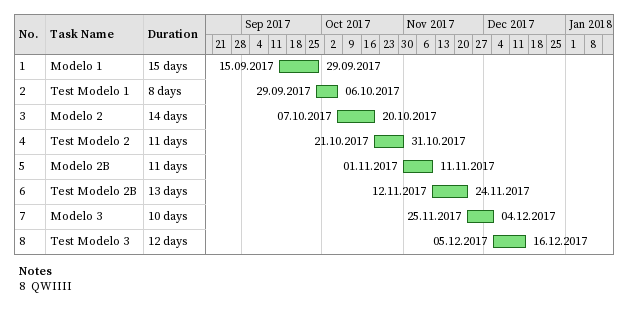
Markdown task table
| ID | Task | Duration | Start | Finish |
|---|---|---|---|---|
| 1 | Modelo 1 | 15d | 2017-09-15 | 2017-09-29 |
| 2 | Test Modelo 1 | 8d | 2017-09-29 | 2017-10-06 |
| 3 | Modelo 2 | 14d | 2017-10-07 | 2017-10-20 |
| 4 | Test Modelo 2 | 11d | 2017-10-21 | 2017-10-31 |
| 5 | Modelo 2B | 11d | 2017-11-01 | 2017-11-11 |
| 6 | Test Modelo 2B | 13d | 2017-11-12 | 2017-11-24 |
| 7 | Modelo 3 | 10d | 2017-11-25 | 2017-12-04 |
| 8 | Test Modelo 3 | 12d | 2017-12-05 | 2017-12-16 |

Notes
- 8: QWIIII
